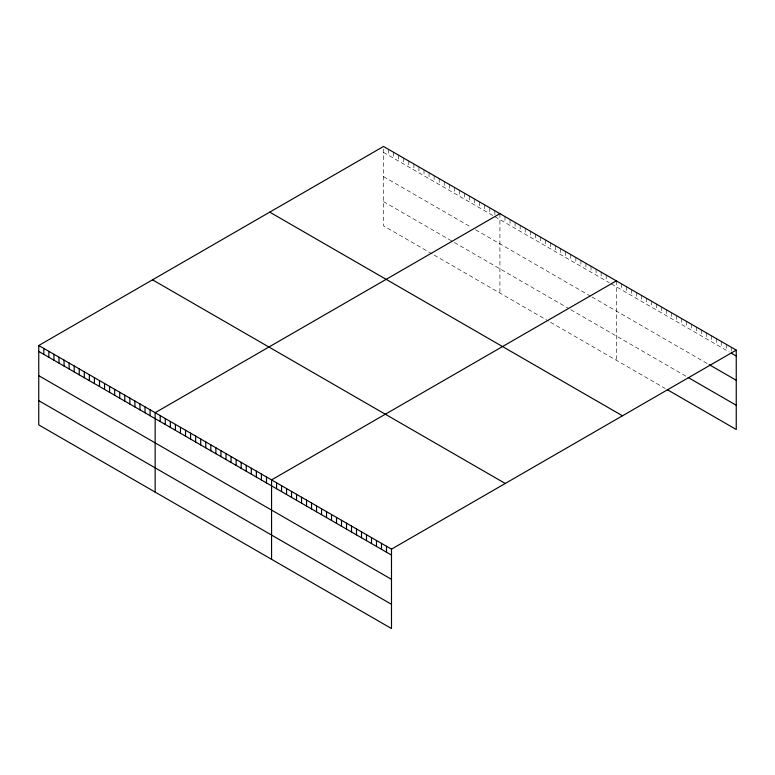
<?xml version="1.0" encoding="UTF-8"?>
<svg xmlns="http://www.w3.org/2000/svg" width="775" height="775" viewBox="0 0 775 775"><rect width="100%" height="100%" fill="white"/><g stroke="black" fill="none" stroke-linecap="round" stroke-linejoin="round"><path stroke-width="0.58" stroke-dasharray="3.88 2.91" d="M383.509 152.384L492.832 215.498M494.857 216.671L609.237 282.701M611.262 283.873L729.256 351.995M383.509 176.623L471.578 227.472M475.627 229.807L591.015 296.428M592.023 297.009L708.263 364.124M383.509 201.607L452.338 241.345M454.363 242.507L568.743 308.547M570.768 309.719L686.282 376.408M432.101 253.9L383.509 225.845L383.509 146.456M434.126 255.062L548.506 321.102M550.521 322.274L665.289 388.527M731.251 347.219L731.251 351.966M726.252 344.342L726.252 350.261M721.263 341.455L721.263 347.384M716.265 338.568L716.265 344.497M711.266 335.682L711.266 341.61M706.267 332.795L706.267 338.723M701.268 329.918L701.268 335.837M696.27 327.031L696.27 332.959M691.281 324.144L691.281 330.073M686.282 321.257L686.282 327.186M681.283 318.37L681.283 324.299M676.284 315.483L676.284 321.412M671.286 312.606L671.286 318.535M666.287 309.719L666.287 315.648M661.298 306.832L661.298 312.761M656.299 303.945L656.299 309.874M651.3 301.058L651.3 306.987M646.302 298.181L646.302 304.1M641.303 295.294L641.303 301.223M636.304 292.407L636.304 298.336M631.315 289.521L631.315 295.449M626.316 286.634L626.316 292.562M621.317 283.757L621.317 289.676M616.319 280.87L616.319 360.259M606.195 275.018L606.195 280.947M601.138 272.103L601.138 278.031M596.072 269.177L596.072 275.106M591.015 266.261L591.015 272.18M585.948 263.335L585.948 269.264M580.892 260.41L580.892 266.338M575.835 257.494L575.835 263.423M570.768 254.568L570.768 260.497M565.711 251.652L565.711 257.571M560.645 248.727L560.645 254.655M555.588 245.801L555.588 251.73M550.521 242.885L550.521 248.804M545.464 239.959L545.464 245.888M540.408 237.034L540.408 242.963M535.341 234.118L535.341 240.047M530.284 231.192L530.284 237.121M525.217 228.276L525.217 234.195M520.161 225.351L520.161 231.279M515.094 222.425L515.094 228.354M510.037 219.509L510.037 225.438M504.98 216.583L504.98 222.512M499.914 213.658L499.914 293.047M494.857 210.742L494.857 215.479M489.79 207.816L489.79 213.745M484.733 204.9L484.733 210.819M479.667 201.975L479.667 207.903M474.61 199.049L474.61 204.978M469.553 196.133L469.553 202.062M464.487 193.208L464.487 199.136M459.43 190.282L459.43 196.211M454.363 187.366L454.363 193.295M449.306 184.44L449.306 190.369M444.24 181.524L444.24 187.443M439.183 178.599L439.183 184.528M434.126 175.673L434.126 181.602M429.059 172.757L429.059 178.686M424.002 169.832L424.002 175.76M418.936 166.916L418.936 172.835M413.879 163.99L413.879 169.919M408.812 161.064L408.812 166.993M403.756 158.148L403.756 164.068M398.699 155.223L398.699 161.152M393.632 152.297L393.632 158.226M388.575 149.381L388.575 155.31"/><path stroke-width="1.16" d="M38.75 345.505L391.491 549.155L391.491 628.544L38.75 424.894L38.75 345.505L383.509 146.456L736.25 350.106L736.25 429.495L667.294 389.68M499.914 213.658L155.155 412.707L155.155 492.096M616.319 280.87L271.56 479.909L271.56 559.298M391.491 549.155L736.25 350.106M731.251 353.148L736.25 356.035M709.27 364.696L736.25 380.273M688.278 377.561L736.25 405.257M269.739 212.147L622.48 415.797M152.52 279.814L505.261 483.474M38.75 351.433L391.491 555.084M38.75 375.672L391.491 579.322M38.75 400.646L391.491 604.297M386.493 546.268L386.493 552.197M381.494 543.382L381.494 549.31M376.495 540.504L376.495 546.423M371.496 537.618L371.496 543.546M366.498 534.731L366.498 540.659M361.508 531.844L361.508 537.773M356.51 528.957L356.51 534.886M351.511 526.07L351.511 531.999M346.512 523.193L346.512 529.112M341.513 520.306L341.513 526.235M336.524 517.419L336.524 523.348M331.526 514.532L331.526 520.461M326.527 511.645L326.527 517.574M321.528 508.768L321.528 514.687M316.529 505.881L316.529 511.81M311.531 502.994L311.531 508.923M306.542 500.108L306.542 506.036M301.543 497.221L301.543 503.149M296.544 494.343L296.544 500.262M291.545 491.457L291.545 497.385M286.547 488.57L286.547 494.498M281.548 485.683L281.548 491.612M276.559 482.796L276.559 488.725M266.493 476.993L266.493 482.922M261.437 474.067L261.437 479.996M256.37 471.152L256.37 477.071M251.313 468.226L251.313 474.155M246.256 465.3L246.256 471.229M241.19 462.384L241.19 468.313M236.133 459.459L236.133 465.387M231.066 456.543L231.066 462.462M226.009 453.617L226.009 459.546M220.943 450.692L220.943 456.62M215.886 447.776L215.886 453.695M210.829 444.85L210.829 450.779M205.763 441.924L205.763 447.853M200.706 439.008L200.706 444.937M195.639 436.083L195.639 442.012M190.582 433.167L190.582 439.086M185.516 430.241L185.516 436.17M180.459 427.316L180.459 433.244M175.402 424.4L175.402 430.328M170.335 421.474L170.335 427.403M165.278 418.548L165.278 424.477M160.212 415.632L160.212 421.561M150.088 409.791L150.088 415.71M145.032 406.865L145.032 412.794M139.975 403.94L139.975 409.868M134.908 401.024L134.908 406.952M129.851 398.098L129.851 404.027M124.785 395.173L124.785 401.101M119.728 392.257L119.728 398.185M114.661 389.331L114.661 395.26M109.604 386.415L109.604 392.334M104.547 383.489L104.547 389.418M99.481 380.564L99.481 386.493M94.424 377.648L94.424 383.577M89.358 374.722L89.358 380.651M84.301 371.806L84.301 377.725M79.234 368.881L79.234 374.809M74.177 365.955L74.177 371.884M69.12 363.039L69.12 368.958M64.054 360.113L64.054 366.042M58.997 357.188L58.997 363.117M53.93 354.272L53.93 360.201M48.873 351.346L48.873 357.275M43.807 348.43L43.807 354.349"/></g></svg>
